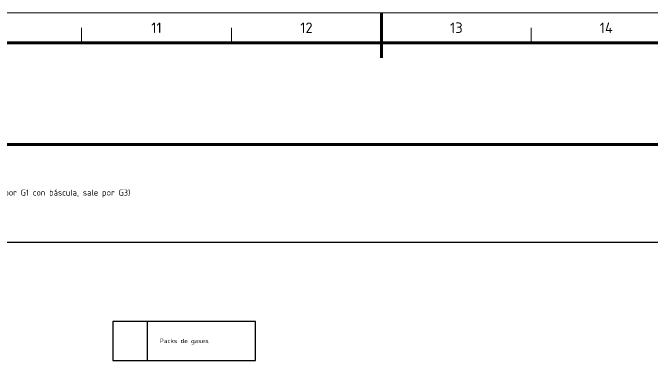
# Model space of a CAD drawing. Header units: millimetres. Extents: x 0 to 1189, y 0 to 841.
# Drawn here: x 471.6 to 684.8, y 721 to 841 of the extents above; entities that cross this region are included whole.
import ezdxf
from ezdxf.enums import TextEntityAlignment as Align

# ---------------------------------------------------------------- set-up
doc = ezdxf.new("R2010")
doc.units = ezdxf.units.MM
for name, color, linetype, lineweight in [('06-TEXTO', 7, 'CONTINUOUS', 25), ('07-RECUADRO', 7, 'CONTINUOUS', 70), ('08-FINA', 5, 'CONTINUOUS', 18), ('A-EXTERIOR', 8, 'CONTINUOUS', 25), ('A-TEXTO', 7, 'CONTINUOUS', 18)]:
    doc.layers.add(name, color=color, linetype=linetype, lineweight=lineweight)
doc.styles.add('ISO3098', font='isocpeur.ttf')

msp = doc.modelspace()

# ---------------------------------------------------------------- linework, layer by layer
at = {"layer": '07-RECUADRO'}
msp.add_line((594.5, 841), (594.5, 826), dxfattribs=at)
msp.add_lwpolyline([(25, 10), (1179, 10), (1179, 831), (25, 831)], close=True, dxfattribs=at)
at = {"layer": '08-FINA'}
for p, q in [((494.5, 831), (494.5, 836)), ((544.5, 831), (544.5, 836)), ((644.5, 831), (644.5, 836))]:
    msp.add_line(p, q, dxfattribs=at)
msp.add_lwpolyline([(0, 0), (1189, 0), (1189, 841), (0, 841)], close=True, dxfattribs=at)
at = {"layer": 'A-EXTERIOR'}
msp.add_line((516.5, 725), (516.5, 738), dxfattribs=at)
at = {"layer": 'A-EXTERIOR', "lineweight": 70}
msp.add_lwpolyline([(35, 172), (885, 172), (885, 797), (35, 797)], close=True, dxfattribs=at)
at = {"layer": 'A-EXTERIOR'}
for points in [[(55, 764.5), (865, 764.5), (865, 797), (55, 797)], [(505, 725), (552.5, 725), (552.5, 738), (505, 738)]]:
    msp.add_lwpolyline(points, close=True, dxfattribs=at)

# ---------------------------------------------------------------- texts
at = {"layer": '06-TEXTO', "style": 'ISO3098'}
for s, p in [('11', (519.5, 836)), ('12', (569.5, 836)), ('13', (619.5, 836)), ('14', (669.5, 836))]:
    msp.add_text(s, height=3.5, dxfattribs=at).set_placement(p, align=Align.MIDDLE_CENTER)
at = {"layer": 'A-TEXTO', "style": 'ISO3098'}
for s, height, p in [('Calle interna de camiones 7 m (sentido: entra por G1 con báscula, sale por G3)', 2, (460, 781)), ('Packs de gases', 1.5, (528.75, 731.5))]:
    msp.add_text(s, height=height, dxfattribs=at).set_placement(p, align=Align.MIDDLE_CENTER)

doc.saveas('drawing.dxf')
